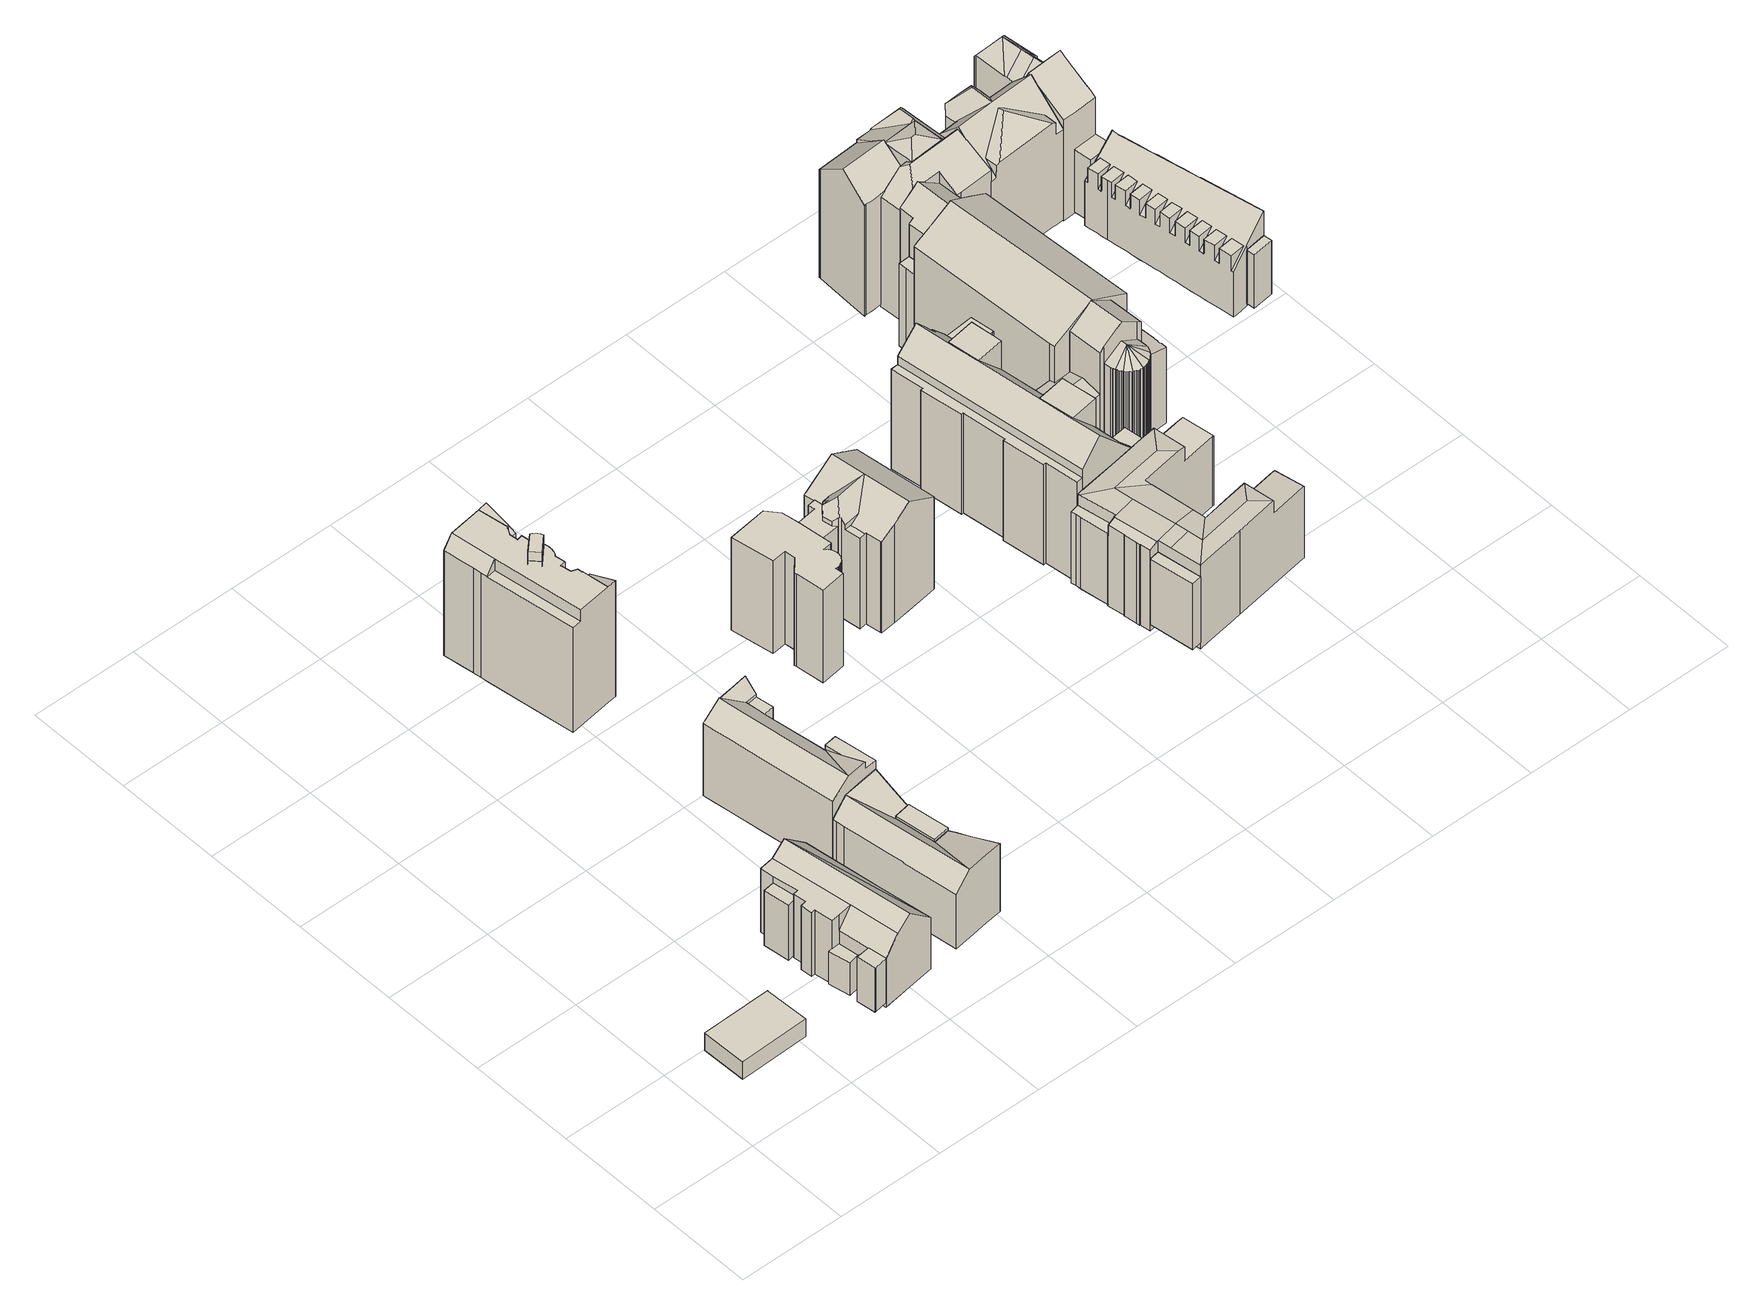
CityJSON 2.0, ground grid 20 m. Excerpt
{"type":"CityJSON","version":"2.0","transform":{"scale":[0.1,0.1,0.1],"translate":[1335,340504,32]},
"CityObjects":{
"building1":{"type":"Building","attributes":{"measuredHeight":3.77,"roofType":"FLACHDACH","HoeheDach":"47","NiedrigsteTraufeDesGebaeudes":"47","Blattnummer":"102081","HoeheGrund":"44"},"geometry":[{"type":"Solid","lod":"2","boundaries":[[[[0,1,2,3,4]],[[5,6,7,8,9]],[[5,4,3,6]],[[6,3,2,7]],[[7,2,1,8]],[[8,1,0,9]],[[9,0,4,5]]]]}]},
"building2":{"type":"Building","children":["building2-1","building2-2","building2-3","building2-4"]},
"building2-1":{"type":"BuildingPart","attributes":{"measuredHeight":9.6,"roofType":"FLACHDACH","HoeheDach":"53","NiedrigsteTraufeDesGebaeudes":"53","Blattnummer":"102081","HoeheGrund":"44"},"parents":["building2"],"geometry":[{"type":"Solid","lod":"2","boundaries":[[[[10,11,12,13,14]],[[15,16,17,18,19]],[[19,18,11,10]],[[18,17,12,11]],[[17,16,13,12]],[[16,15,14,13]],[[15,19,10,14]]]]}]},
"building2-2":{"type":"BuildingPart","attributes":{"measuredHeight":15.86,"roofType":"PULTDACH","HoeheDach":"59","NiedrigsteTraufeDesGebaeudes":"53","Blattnummer":"102081","HoeheGrund":"43"},"parents":["building2"],"geometry":[{"type":"Solid","lod":"2","boundaries":[[[[20,21,22,23,24,25,26,27,28,29,30,31]],[[32,33,34,35,24,36]],[[24,35,37,38,25]],[[37,39,40,38]],[[40,41,42,43,38]],[[44,31,30,45]],[[45,30,29,46]],[[46,29,28,47]],[[47,28,27,48]],[[48,27,26,49]],[[24,23,36]],[[50,36,23,22,51]],[[51,22,21,52]],[[52,21,20,53]],[[53,20,31,44]],[[54,34,33,55]],[[42,41,40,39,56,57,58,59,60,43]],[[61,62,54,55,63,50,51,52,53,44,45,46,47,48,49,64,65,60,59,58,57,56]],[[26,25,38,43,60,65,64,49]],[[54,62,61,56,39,37,35,34]],[[63,55,33,32,36,50]]]]}]},
"building2-3":{"type":"BuildingPart","attributes":{"measuredHeight":7.14,"roofType":"FLACHDACH","HoeheDach":"50","NiedrigsteTraufeDesGebaeudes":"50","Blattnummer":"102081","HoeheGrund":"43"},"parents":["building2"],"geometry":[{"type":"Solid","lod":"2","boundaries":[[[[66,67,68,69,70]],[[71,72,73,74,75]],[[75,74,67,66]],[[74,73,68,67]],[[73,72,69,68]],[[72,71,70,69]],[[71,75,66,70]]]]}]},
"building2-4":{"type":"BuildingPart","attributes":{"measuredHeight":11.91,"roofType":"FLACHDACH","HoeheDach":"55","NiedrigsteTraufeDesGebaeudes":"55","Blattnummer":"102081","HoeheGrund":"43"},"parents":["building2"],"geometry":[{"type":"Solid","lod":"2","boundaries":[[[[76,77,78,79,80]],[[81,82,83,84,85]],[[85,84,77,76]],[[84,83,78,77]],[[83,82,79,78]],[[82,81,80,79]],[[81,85,76,80]]]]}]},
"building3":{"type":"Building","children":["building3-1","building3-2"]},
"building3-1":{"type":"BuildingPart","attributes":{"measuredHeight":14.67,"roofType":"SATTELDACH","HoeheDach":"56","NiedrigsteTraufeDesGebaeudes":"53","Blattnummer":"102081","HoeheGrund":"42"},"parents":["building3"],"geometry":[{"type":"Solid","lod":"2","boundaries":[[[[86,87,88,89]],[[89,88,90,91]],[[92,93,94,95]],[[95,94,96,97]],[[98,99,100,101]],[[90,102,103,93,92,104,105,91]],[[106,107,108,109,110,111,112,113]],[[114,115,116,117,118,119,106,113,120,121,122,123,124,125,87,86]],[[108,107,106,119,118,117,116,115,114,86,89,91,105,104,92,95,97,126,127,128,129,98,101,130,109]],[[88,87,125,124,123,122,121,120,113,112,131,132,102,90]],[[132,131,112,133,134,135,136,102]],[[127,126,97,96,137,136,135]],[[134,133,129,128,127,135]],[[133,99,98,129]],[[109,130,101,100,138,110]],[[111,110,138,100,99,133,112]],[[136,137,96,94,93,103,102]]]]}]},
"building3-2":{"type":"BuildingPart","attributes":{"measuredHeight":10.36,"roofType":"FLACHDACH","HoeheDach":"53","NiedrigsteTraufeDesGebaeudes":"53","Blattnummer":"102081","HoeheGrund":"43"},"parents":["building3"],"geometry":[{"type":"Solid","lod":"2","boundaries":[[[[139,140,141,142]],[[143,144,145,146]],[[146,145,140,139]],[[145,144,141,140]],[[144,143,142,141]],[[143,146,139,142]]]]}]},
"building4":{"type":"Building","attributes":{"measuredHeight":18.02,"roofType":"SATTELDACH","HoeheDach":"60","NiedrigsteTraufeDesGebaeudes":"57","Blattnummer":"102081","HoeheGrund":"42"},"geometry":[{"type":"Solid","lod":"2","boundaries":[[[[147,148,149,150,151]],[[152,153,154,155]],[[148,156,157,158,159]],[[155,160,161,152]],[[148,147,156]],[[154,162,160,155]],[[163,158,157,164]],[[148,159,149]],[[165,166,167,168,169,170,151,171,172,173,174,175]],[[173,172,171,151,150,176,177,178,161,160,179,174]],[[175,174,179,180,181,182,183,184,185,186]],[[187,188,189,164,157,156,147,151,170]],[[190,191,192,193,194,187,170,169,168,167,166,165,175,186]],[[189,188,187,194,193,192,191,190,186,185,184,183,182,195,196,197,198,199,200,201,202,163,164]],[[177,176,200,199,198,178]],[[176,150,149,159,158,163,202,201,200]],[[162,154,153,196,195,182,181]],[[198,197,196,153,152,161,178]],[[160,162,181,180,179]]]]}]},
"building5":{"type":"Building","children":["building5-1","building5-2"]},
"building5-1":{"type":"BuildingPart","attributes":{"measuredHeight":25.09,"roofType":"FLACHDACH","HoeheDach":"64","NiedrigsteTraufeDesGebaeudes":"61","Blattnummer":"102081","HoeheGrund":"39"},"parents":["building5"],"geometry":[{"type":"Solid","lod":"2","boundaries":[[[[203,204,205,206,207,208,209,210,211]],[[212,213,214,215]],[[216,217,218,219,220]],[[221,222,223,224]],[[225,211,210,226]],[[214,208,207,215]],[[227,206,205,228]],[[220,229,216]],[[230,231,232,233]],[[233,232,234,235]],[[235,234,236,237]],[[237,236,238,239]],[[239,238,240,241]],[[241,240,242,243]],[[243,242,244,245]],[[245,244,246,247]],[[247,246,248,249]],[[250,251,252,253]],[[253,252,254,255]],[[255,254,256,257]],[[257,256,258,259]],[[259,258,260,261]],[[224,262,221]],[[213,263,208,214]],[[264,219,218,265]],[[265,218,217,266]],[[267,268,269,270]],[[270,269,271,272]],[[272,271,273,274]],[[274,273,275,276]],[[276,275,277,278]],[[278,277,279,280]],[[280,279,281,282]],[[282,281,283,284]],[[284,283,285,286]],[[286,285,287,288]],[[288,287,289,290]],[[290,289,291,292]],[[293,223,222,294]],[[295,296,297,298,227,228,299,300,225,226,301,302,264,265,266,303,230,233,235,237,239,241,243,245,247,249,304,267,270,272,274,276,278,280,282,284,286,288,290,292,305,250,253,255,257,259,261,306,293,294]],[[210,209,220,219,264,302,301,226]],[[300,299,228,205,204,203,211,225]],[[297,296,295,294,222,221,263,213,212]],[[260,262,224,223,293,306,261]],[[250,305,292,291,307,251]],[[248,308,268,267,304,249]],[[230,303,266,217,216,229,231]],[[298,297,212,215,207,206,227]],[[208,263,221,262,260,258,256,254,252,251,307,291,289,287,285,283,281,279,277,275,273,271,269,268,308,248,246,244,242,240,238,236,234,232,231,229,220,209]]]]}]},
"building5-2":{"type":"BuildingPart","attributes":{"measuredHeight":26.4,"roofType":"FLACHDACH","HoeheDach":"66","NiedrigsteTraufeDesGebaeudes":"66","Blattnummer":"102081","HoeheGrund":"39"},"parents":["building5"],"geometry":[{"type":"Solid","lod":"2","boundaries":[[[[309,310,311,312,313,314,315,316,317,318,319,320,321,322]],[[323,324,325,326,327,328,329,330,331,332,333,334,335,336]],[[336,335,310,309]],[[335,334,311,310]],[[334,333,312,311]],[[333,332,313,312]],[[332,331,314,313]],[[331,330,315,314]],[[330,329,316,315]],[[329,328,317,316]],[[328,327,318,317]],[[327,326,319,318]],[[326,325,320,319]],[[325,324,321,320]],[[324,323,322,321]],[[323,336,309,322]]]]}]},
"building6":{"type":"Building","children":["building6-1","building6-2","building6-3"]},
"building6-1":{"type":"BuildingPart","attributes":{"measuredHeight":20,"roofType":"FLACHDACH","HoeheDach":"58","NiedrigsteTraufeDesGebaeudes":"58","Blattnummer":"102081","HoeheGrund":"38"},"parents":["building6"],"geometry":[{"type":"Solid","lod":"2","boundaries":[[[[337,338,339,340,341,342,343,344,345,346,347,348,349,350,351,352,353,354,355,356,357,358,359,360,361,362,363,364,365,366,367,368,369,370,371,372,373,374,375,376,377,378,379,380]],[[381,382,383,384,385,386,387,388,389,390,391,392,393,394,395,396,397,398,399,400,401,402,403,404,405,406,407,408,409,410,411,412,413,414,415,416,417,418,419,420,421,422,423,424]],[[424,423,338,337]],[[423,422,339,338]],[[422,421,340,339]],[[421,420,341,340]],[[420,419,342,341]],[[419,418,343,342]],[[418,417,344,343]],[[417,416,345,344]],[[416,415,346,345]],[[415,414,347,346]],[[414,413,348,347]],[[413,412,349,348]],[[412,411,350,349]],[[411,410,351,350]],[[410,409,352,351]],[[409,408,353,352]],[[408,407,354,353]],[[407,406,355,354]],[[406,405,356,355]],[[405,404,357,356]],[[404,403,358,357]],[[403,402,359,358]],[[402,401,360,359]],[[401,400,361,360]],[[400,399,362,361]],[[399,398,363,362]],[[398,397,364,363]],[[397,396,365,364]],[[396,395,366,365]],[[395,394,367,366]],[[394,393,368,367]],[[393,392,369,368]],[[392,391,370,369]],[[391,390,371,370]],[[390,389,372,371]],[[389,388,373,372]],[[388,387,374,373]],[[387,386,375,374]],[[386,385,376,375]],[[385,384,377,376]],[[384,383,378,377]],[[383,382,379,378]],[[382,381,380,379]],[[381,424,337,380]]]]}]},
"building6-2":{"type":"BuildingPart","attributes":{"measuredHeight":23.55,"roofType":"SATTELDACH","HoeheDach":"62","NiedrigsteTraufeDesGebaeudes":"58","Blattnummer":"102081","HoeheGrund":"39"},"parents":["building6"],"geometry":[{"type":"Solid","lod":"2","boundaries":[[[[425,426,427,428,429,430]],[[428,431,432,433,434,435,429]],[[436,437,438,439,431,428,427]],[[440,441,432,431,442,443]],[[444,445,446,447,448,449,450,431,439,451]],[[431,450,452,453,454,455,442]],[[456,445,444,451,457]],[[458,426,425,459]],[[459,425,430,460]],[[461,435,434,462]],[[441,433,432]],[[463,440,443,464]],[[465,449,448,466]],[[466,448,447,467]],[[467,447,446,468]],[[469,455,454,470]],[[470,454,453,471]],[[471,453,452,472]],[[473,465,466,467,468,474,475,476,477,478,458,459,460,479,461,462,480,463,464,481,469,470,471,472]],[[475,474,468,446,445,456]],[[465,473,472,452,450,449]],[[443,442,455,469,481,464]],[[476,475,456,457,437,436,477]],[[457,451,439,438,437]],[[480,462,434,433,441,440,463]],[[478,477,436,427,426,458]],[[430,429,435,461,479,460]]]]}]},
"building6-3":{"type":"BuildingPart","attributes":{"measuredHeight":19.79,"roofType":"FLACHDACH","HoeheDach":"58","NiedrigsteTraufeDesGebaeudes":"58","Blattnummer":"102081","HoeheGrund":"39"},"parents":["building6"],"geometry":[{"type":"Solid","lod":"2","boundaries":[[[[482,483,484,485,486,487,488,489,490,491]],[[423,492,493,494,495,496,497,498,499,424]],[[424,499,483,482]],[[499,498,484,483]],[[498,497,485,484]],[[497,496,486,485]],[[496,495,487,486]],[[495,494,488,487]],[[494,493,489,488]],[[493,492,490,489]],[[492,423,491,490]],[[423,424,482,491]]]]}]},
"building7":{"type":"Building","children":["building7-1","building7-2","building7-3"]},
"building7-1":{"type":"BuildingPart","attributes":{"measuredHeight":15.37,"roofType":"FLACHDACH","HoeheDach":"55","NiedrigsteTraufeDesGebaeudes":"55","Blattnummer":"102081","HoeheGrund":"40"},"parents":["building7"],"geometry":[{"type":"Solid","lod":"2","boundaries":[[[[500,501,502,503,504,505,506,507]],[[508,509,510,511,512,513,514,515]],[[515,514,501,500]],[[514,513,502,501]],[[513,512,503,502]],[[512,511,504,503]],[[511,510,505,504]],[[510,509,506,505]],[[509,508,507,506]],[[508,515,500,507]]]]}]},
"building7-2":{"type":"BuildingPart","attributes":{"measuredHeight":14.14,"roofType":"FLACHDACH","HoeheDach":"55","NiedrigsteTraufeDesGebaeudes":"55","Blattnummer":"102081","HoeheGrund":"41"},"parents":["building7"],"geometry":[{"type":"Solid","lod":"2","boundaries":[[[[516,517,518,519]],[[520,521,522,523]],[[523,522,517,516]],[[522,521,518,517]],[[521,520,519,518]],[[520,523,516,519]]]]}]},
"building7-3":{"type":"BuildingPart","attributes":{"measuredHeight":18.55,"roofType":"WALMDACH","HoeheDach":"58","NiedrigsteTraufeDesGebaeudes":"55","Blattnummer":"102081","HoeheGrund":"40"},"parents":["building7"],"geometry":[{"type":"Solid","lod":"2","boundaries":[[[[524,525,526,527,528,529,530,531]],[[532,533,534,535,536,537]],[[538,539,540,541,542,543,544]],[[545,546,547,548,549,550,551]],[[552,549,548,553,554,555]],[[556,557,558,559,560,561]],[[562,563,564,565,566,545,551]],[[567,568,569,570,571,572,573]],[[574,575,576,577,578,579,580,581]],[[582,581,580,583,584]],[[585,584,583,586,587,588]],[[587,589,590,591,592,593,588]],[[594,595,596,597,598,575,574,581,534]],[[553,588,593,592,539,538,558,557,556,554]],[[548,547,599,585,588,553]],[[600,536,584,585,599]],[[535,582,584,536]],[[534,581,582,535]],[[591,601,539,592]],[[598,602,576,575]],[[603,604,605,606,541,540]],[[566,607,546,545]],[[566,565,599,607]],[[531,530,564,563]],[[555,554,556,561]],[[607,599,547,546]],[[559,558,538,544]],[[540,539,601,603]],[[573,576,602,567]],[[542,541,606,608]],[[608,606,605,609]],[[609,605,604,610]],[[611,612,613,614]],[[614,613,527,526]],[[615,616,612,611]],[[617,570,569,618]],[[533,619,620,621,596,595,594,534]],[[587,586,583,580,579,622,623,624,625,626,627,589]],[[627,628,629,630,610,604,603,601,591,590,589]],[[579,578,577,576,573,572,571,570,617,631,632,633,634,635,622]],[[621,636,637,638,639,618,569,568,567,602,598,597,596]],[[639,638,637,636,621,620,619,533,532,537,640,641,615,611,614,526,525,524,531,563,562,551,550,549,552,555,561,560,559,544,543,542,608,609,610,630,629,628,627,626,625,624,623,622,635,634,633,632,631,617,618]],[[564,530,529,528,527,613,612,616,642,600,599,565]],[[615,641,640,537,536,600,642,616]]]]}]},
"building8":{"type":"Building","children":["building8-1","building8-2","building8-3","building8-4"]},
"building8-1":{"type":"BuildingPart","attributes":{"measuredHeight":18.08,"roofType":"FLACHDACH","HoeheDach":"56","NiedrigsteTraufeDesGebaeudes":"56","Blattnummer":"102081","HoeheGrund":"38"},"parents":["building8"],"geometry":[{"type":"Solid","lod":"2","boundaries":[[[[643,644,645,646,647,648,649,650]],[[651,652,653,654,655,656,657,658]],[[658,657,644,643]],[[657,656,645,644]],[[656,655,646,645]],[[655,654,647,646]],[[654,653,648,647]],[[653,652,649,648]],[[652,651,650,649]],[[651,658,643,650]]]]}]},
"building8-2":{"type":"BuildingPart","attributes":{"measuredHeight":28.56,"roofType":"SATTELDACH","HoeheDach":"66","NiedrigsteTraufeDesGebaeudes":"57","Blattnummer":"102081","HoeheGrund":"38"},"parents":["building8"],"geometry":[{"type":"Solid","lod":"2","boundaries":[[[[659,660,661,662,663,664,665,666]],[[667,668,669,670,671]],[[672,673,674,675,676]],[[677,659,666,678]],[[679,680,681,682]],[[682,681,683,684]],[[684,683,685,686]],[[686,685,687,688]],[[688,687,689,690]],[[671,670,691]],[[692,668,667]],[[676,675,693]],[[694,673,672]],[[695,696,697,698]],[[699,700,701,702]],[[664,663,662,661,660,703,701,700,704,697,696,694,672,676,693,692,667,671,691,689,687,685,683,681,680,665]],[[705,706,677,678,707,679,682,684,686,688,690,708,709,710,711,712,713,695,698,714,699,702]],[[677,706,705,702,701,703,660,659]],[[668,692,693,675,674,712,711,710,709,669]],[[697,704,700,699,714,698]],[[673,694,696,695,713,712,674]],[[669,709,708,690,689,691,670]],[[666,665,680,679,707,678]]]]}]},
"building8-3":{"type":"BuildingPart","attributes":{"measuredHeight":24.52,"roofType":"FLACHDACH","HoeheDach":"58","NiedrigsteTraufeDesGebaeudes":"58","Blattnummer":"102081","HoeheGrund":"34"},"parents":["building8"],"geometry":[{"type":"Solid","lod":"2","boundaries":[[[[715,716,717,718,719,720]],[[721,722,723,724,725,726]],[[726,725,716,715]],[[725,724,717,716]],[[724,723,718,717]],[[723,722,719,718]],[[722,721,720,719]],[[721,726,715,720]]]]}]},
"building8-4":{"type":"BuildingPart","attributes":{"measuredHeight":21.62,"roofType":"FLACHDACH","HoeheDach":"60","NiedrigsteTraufeDesGebaeudes":"60","Blattnummer":"102081","HoeheGrund":"39"},"parents":["building8"],"geometry":[{"type":"Solid","lod":"2","boundaries":[[[[727,728,729,730,731,732,733,734,735,736,737,738]],[[739,740,741,742,743,744,745,746,747,748,749,750]],[[750,749,728,727]],[[749,748,729,728]],[[748,747,730,729]],[[747,746,731,730]],[[746,745,732,731]],[[745,744,733,732]],[[744,743,734,733]],[[743,742,735,734]],[[742,741,736,735]],[[741,740,737,736]],[[740,739,738,737]],[[739,750,727,738]]]]}]},
"building9":{"type":"Building","children":["building9-1","building9-2","building9-3","building9-4","building9-5","building9-6","building9-7","building9-8","building9-9","building9-10","building9-11","building9-12","building9-13","building9-14","building9-15","building9-16"]},
"building9-1":{"type":"BuildingPart","attributes":{"measuredHeight":17.65,"roofType":"PULTDACH","HoeheDach":"51","NiedrigsteTraufeDesGebaeudes":"50","Blattnummer":"102081","HoeheGrund":"33"},"parents":["building9"],"geometry":[{"type":"Solid","lod":"2","boundaries":[[[[751,752,753,754,755,756,757,758,759,760,761,762,763,764,765,766,767,768]],[[769,770,771,772,773,774,775,776,777,778,779,780,781,782,783,784,785,786]],[[769,768,767,770]],[[770,767,766,771]],[[771,766,765,772]],[[772,765,764,773]],[[773,764,763,774]],[[774,763,762,775]],[[777,760,759,778]],[[778,759,758,779]],[[779,758,757,780]],[[782,755,754,783]],[[783,754,753,784]],[[784,753,752,785]],[[785,752,751,786]],[[786,751,768,769]],[[756,755,782,781,780,757]],[[761,760,777,776,775,762]]]]}]},
"building9-2":{"type":"BuildingPart","attributes":{"measuredHeight":28.88,"roofType":"SATTELDACH","HoeheDach":"62","NiedrigsteTraufeDesGebaeudes":"59","Blattnummer":"102081","HoeheGrund":"33"},"parents":["building9"],"geometry":[{"type":"Solid","lod":"2","boundaries":[[[[787,788,789,790,791]],[[789,792,793,794,790]],[[795,788,787,796]],[[796,787,791,797]],[[798,794,793,799]],[[799,793,792,800]],[[795,801,800,792,789,788]],[[791,790,794,798,802,797]],[[800,801,795,796,797,802,798,799]]]]}]},
"building9-3":{"type":"BuildingPart","attributes":{"measuredHeight":11.65,"roofType":"FLACHDACH","HoeheDach":"48","NiedrigsteTraufeDesGebaeudes":"48","Blattnummer":"102081","HoeheGrund":"37"},"parents":["building9"],"geometry":[{"type":"Solid","lod":"2","boundaries":[[[[803,804,805,806]],[[807,808,809,810]],[[810,809,804,803]],[[809,808,805,804]],[[808,807,806,805]],[[807,810,803,806]]]]}]},
"building9-4":{"type":"BuildingPart","attributes":{"measuredHeight":27.16,"roofType":"WALMDACH","HoeheDach":"63","NiedrigsteTraufeDesGebaeudes":"58","Blattnummer":"102081","HoeheGrund":"35"},"parents":["building9"],"geometry":[{"type":"Solid","lod":"2","boundaries":[[[[811,812,813,814,815]],[[812,816,817,818,813]],[[817,819,820,821,818]],[[822,811,815,823]],[[824,821,820,825]],[[826,827,828,829]],[[830,831,832,833]],[[815,814,813,818,821,824,834,835,836,823]],[[837,830,833,838,839,822,823,836,835,834,824,825,826,829,840,841]],[[822,839,838,833,832,816,812,811]],[[830,837,841,842,843,831]],[[844,842,841,840,829,828]],[[827,826,825,820,819]],[[816,832,831,843,842,844,828,827,819,817]]]]}]},
"building9-5":{"type":"BuildingPart","attributes":{"measuredHeight":29.81,"roofType":"SATTELDACH","HoeheDach":"62","NiedrigsteTraufeDesGebaeudes":"58","Blattnummer":"102081","HoeheGrund":"32"},"parents":["building9"],"geometry":[{"type":"Solid","lod":"2","boundaries":[[[[845,846,847,848,849,850,851,852]],[[848,853,854,855,856,857,849]],[[858,852,851,859]],[[859,851,850,860]],[[861,846,845,862]],[[862,845,852,858]],[[863,857,856,864]],[[864,856,855,865]],[[865,855,854,866]],[[861,867,868,869,866,854,853,848,847,846]],[[850,849,857,863,870,860]],[[869,868,867,861,862,858,859,860,870,863,864,865,866]]]]}]},
"building9-6":{"type":"BuildingPart","attributes":{"measuredHeight":21.61,"roofType":"Sonstiges","HoeheDach":"58","NiedrigsteTraufeDesGebaeudes":"56","Blattnummer":"102081","HoeheGrund":"37"},"parents":["building9"],"geometry":[{"type":"Solid","lod":"2","boundaries":[[[[871,872,873,874,875,876,877]],[[878,879,880,881,882,875,874]],[[883,884,885,886,887,888,875,882]],[[889,890,891,892,893,894,895,896,875,888]],[[875,897,898,899,900,901,902,876]],[[903,904,905,906,907,908,897,875]],[[909,910,911,912,913,914,915,903,875]],[[896,916,917,918,919,920,921,922,909,875]],[[923,874,873,924]],[[924,873,872,925]],[[925,872,871,926]],[[926,871,877,927]],[[928,881,880,929]],[[929,880,879,930]],[[930,879,878,931]],[[932,887,886,933]],[[933,886,885,934]],[[934,885,884,935]],[[935,884,883,936]],[[936,883,882,937]],[[938,895,894,939]],[[939,894,893,940]],[[940,893,892,941]],[[941,892,891,942]],[[942,891,890,943]],[[943,890,889,944]],[[945,902,901,946]],[[946,901,900,947]],[[947,900,899,948]],[[948,899,898,949]],[[950,908,907,951]],[[951,907,906,952]],[[952,906,905,953]],[[953,905,904,954]],[[955,915,914,956]],[[956,914,913,957]],[[957,913,912,958]],[[958,912,911,959]],[[959,911,910,960]],[[961,922,921,962]],[[962,921,920,963]],[[963,920,919,964]],[[964,919,918,965]],[[965,918,917,966]],[[966,917,916,967]],[[948,949,968,950,951,952,953,954,969,955,956,957,958,959,960,970,961,962,963,964,965,966,967,971,938,939,940,941,942,943,944,972,932,933,934,935,936,937,928,929,930,931,923,924,925,926,927,973,945,946,947]],[[961,970,960,910,909,922]],[[955,969,954,904,903,915]],[[950,968,949,898,897,908]],[[971,967,916,896,895,938]],[[972,944,889,888,887,932]],[[937,882,881,928]],[[931,878,874,923]],[[877,876,902,945,973,927]]]]}]},
"building9-7":{"type":"BuildingPart","attributes":{"measuredHeight":17.69,"roofType":"SATTELDACH","HoeheDach":"51","NiedrigsteTraufeDesGebaeudes":"50","Blattnummer":"102081","HoeheGrund":"33"},"parents":["building9"],"geometry":[{"type":"Solid","lod":"2","boundaries":[[[[974,975,976,977,978,979,980]],[[981,982,983,984,985,975,974]],[[986,980,979,987]],[[987,979,978,988]],[[988,978,977,989]],[[989,977,976,990]],[[991,985,984,992]],[[992,984,983,993]],[[993,983,982,994]],[[994,982,981,995]],[[996,995,981,974,980,986]],[[985,991,997,990,976,975]],[[992,993,994,995,996,986,987,988,989,990,997,991]]]]}]},
"building9-8":{"type":"BuildingPart","attributes":{"measuredHeight":27.07,"roofType":"WALMDACH","HoeheDach":"63","NiedrigsteTraufeDesGebaeudes":"57","Blattnummer":"102081","HoeheGrund":"36"},"parents":["building9"],"geometry":[{"type":"Solid","lod":"2","boundaries":[[[[998,999,1000,1001,1002,1003,1004]],[[1005,1001,1000]],[[1006,1007,1001,1005]],[[1008,1009,1010,1007,1006]],[[1011,1012,1010,1009]],[[1013,1014,1015,1016,1017,1018,1019,1020,1021,1022]],[[1023,1024,1002,1001]],[[1007,1025,1026,1023,1001]],[[1010,1027,1025,1007]],[[1012,1028,1029,1027,1010]],[[1030,999,998,1031]],[[1031,998,1004,1032]],[[1033,1018,1017,1034]],[[1034,1017,1016,1035]],[[1036,1002,1024,1037]],[[1038,1023,1026,1039]],[[1040,1041,1042,1043]],[[1044,1045,1046,1047,1048,1049,1050,1051,1052,1053,1030,1031,1032,1054,1036,1037,1038,1039,1055,1056,1057,1058,1040,1043,1059,1060,1033,1034,1035]],[[1053,1052,1051,1050,1008,1006,1005,1000,999,1030]],[[1049,1048,1047,1046,1013,1022,1011,1009,1008,1050]],[[1019,1018,1033,1060,1059,1043,1042,1020]],[[1046,1045,1044,1035,1016,1015,1014,1013]],[[1025,1027,1029,1057,1056,1055,1039,1026]],[[1029,1028,1041,1040,1058,1057]],[[1023,1038,1037,1024]],[[1004,1003,1002,1036,1054,1032]],[[1022,1021,1020,1042,1041,1028,1012,1011]]]]}]},
"building9-9":{"type":"BuildingPart","attributes":{"measuredHeight":27.84,"roofType":"SATTELDACH","HoeheDach":"62","NiedrigsteTraufeDesGebaeudes":"58","Blattnummer":"102081","HoeheGrund":"35"},"parents":["building9"],"geometry":[{"type":"Solid","lod":"2","boundaries":[[[[1061,1062,1063,1064,1065,1066,1067]],[[1065,1068,1069,1070,1066]],[[1071,1061,1067,1072]],[[1073,1070,1069,1074]],[[1074,1069,1068,1075]],[[1071,1076,1077,1078,1064,1063,1062,1061]],[[1064,1078,1079,1075,1068,1065]],[[1067,1066,1070,1073,1080,1072]],[[1077,1076,1071,1072,1080,1073,1074,1075,1079,1078]]]]}]},
"building9-10":{"type":"BuildingPart","attributes":{"measuredHeight":17.83,"roofType":"FLACHDACH","HoeheDach":"51","NiedrigsteTraufeDesGebaeudes":"51","Blattnummer":"102081","HoeheGrund":"33"},"parents":["building9"],"geometry":[{"type":"Solid","lod":"2","boundaries":[[[[1081,1082,1083,1084,1085]],[[1086,1087,1088,1089,1090]],[[1090,1089,1082,1081]],[[1089,1088,1083,1082]],[[1088,1087,1084,1083]],[[1087,1086,1085,1084]],[[1086,1090,1081,1085]]]]}]},
"building9-11":{"type":"BuildingPart","attributes":{"measuredHeight":26.76,"roofType":"SATTELDACH","HoeheDach":"63","NiedrigsteTraufeDesGebaeudes":"55","Blattnummer":"102081","HoeheGrund":"36"},"parents":["building9"],"geometry":[{"type":"Solid","lod":"2","boundaries":[[[[1091,1092,1093,1094,1095]],[[1096,1097,1098,1099,1100,1101,1102,1103,1104,1092,1091]],[[1105,1106,1107,1099,1098]],[[1097,1105,1098]],[[1108,1107,1106]],[[1093,1092,1109,1110,1111,1112]],[[1092,1113,1114,1115,1116,1109]],[[1104,1117,1118,1113,1092]],[[1107,1108,1119,1101,1100,1099]],[[1120,1095,1094,1121]],[[1122,1118,1117,1123]],[[1101,1119,1102]],[[1124,1125,1126,1127]],[[1128,1129,1130,1131,1132,1133,1134,1103,1102,1119,1108,1106,1105,1097,1096]],[[1133,1132,1131,1130,1129,1128,1135,1120,1121,1136,1137,1138,1139,1124,1127,1140,1141,1142,1143,1122,1123,1144,1134]],[[1112,1111,1145,1125,1124,1139,1138,1137]],[[1146,1115,1114,1142,1141,1140,1127,1126]],[[1122,1143,1142,1114,1113,1118]],[[1103,1134,1144,1123,1117,1104]],[[1135,1128,1096,1091,1095,1120]],[[1136,1121,1094,1093,1112,1137]],[[1110,1109,1116,1115,1146,1126,1125,1145,1111]]]]}]},
"building9-12":{"type":"BuildingPart","attributes":{"measuredHeight":28.09,"roofType":"WALMDACH","HoeheDach":"62","NiedrigsteTraufeDesGebaeudes":"58","Blattnummer":"102081","HoeheGrund":"34"},"parents":["building9"],"geometry":[{"type":"Solid","lod":"2","boundaries":[[[[1147,1148,1149,1150,1151]],[[1152,1153,1154,1155,1156,1149,1148]],[[1149,1156,1157,1158,1159,1150]],[[1160,1147,1151,1161]],[[1162,1155,1154,1163]],[[1163,1154,1153,1164]],[[1164,1153,1152,1165]],[[1166,1159,1158,1167]],[[1167,1158,1157,1168]],[[1163,1164,1165,1169,1160,1161,1170,1166,1167,1168,1171,1162]],[[1155,1162,1171,1168,1157,1156]],[[1160,1169,1165,1152,1148,1147]],[[1151,1150,1159,1166,1170,1161]]]]}]},
"building9-13":{"type":"BuildingPart","attributes":{"measuredHeight":28.53,"roofType":"WALMDACH","HoeheDach":"63","NiedrigsteTraufeDesGebaeudes":"62","Blattnummer":"102081","HoeheGrund":"35"},"parents":["building9"],"geometry":[{"type":"Solid","lod":"2","boundaries":[[[[1172,1173,1174,1175]],[[1176,1177,1178,1172,1175]],[[1179,1173,1172,1178]],[[1179,1174,1173]],[[1180,1175,1174,1181]],[[1182,1179,1178,1183]],[[1181,1174,1179,1182]],[[1183,1184,1185,1180,1181,1182]],[[1185,1184,1183,1178,1177,1176,1175,1180]]]]}]},
"building9-14":{"type":"BuildingPart","attributes":{"measuredHeight":28.5,"roofType":"SATTELDACH","HoeheDach":"61","NiedrigsteTraufeDesGebaeudes":"58","Blattnummer":"102081","HoeheGrund":"33"},"parents":["building9"],"geometry":[{"type":"Solid","lod":"2","boundaries":[[[[1186,1187,1188,1189,1190,1191]],[[1187,1192,1193,1194,1188]],[[1081,1191,1190,1195]],[[1195,1190,1189,1196]],[[1082,1186,1191,1081]],[[1193,1192,1197,1198,1199,1194]],[[1082,1200,1197,1192,1187,1186]],[[1189,1188,1194,1199,1201,1196]],[[1200,1082,1081,1195,1196,1201,1199,1198,1197]]]]}]},
"building9-15":{"type":"BuildingPart","attributes":{"measuredHeight":17.63,"roofType":"Sonstiges","HoeheDach":"54","NiedrigsteTraufeDesGebaeudes":"46","Blattnummer":"102081","HoeheGrund":"36"},"parents":["building9"],"geometry":[{"type":"Solid","lod":"2","boundaries":[[[[1202,1203,1204,1205]],[[1206,1207,1208,1209,1210]],[[1211,1212,1213,1214]],[[1215,1216,1217,1218]],[[1219,1220,1221,1222]],[[1223,1224,1225,1226]],[[1227,1228,1229,1230]],[[1231,1232,1233,1234]],[[1235,1236,1237,1238]],[[1239,1240,1241,1242]],[[1243,1244,1245,1246]],[[1246,1245,1247,1248]],[[1248,1247,1249,1250]],[[1251,1205,1204]],[[1203,1202,1252]],[[1253,1210,1209]],[[1208,1207,1254]],[[1255,1214,1213]],[[1212,1211,1256]],[[1257,1218,1217]],[[1216,1215,1258]],[[1259,1222,1221]],[[1220,1219,1260]],[[1261,1226,1225]],[[1224,1223,1262]],[[1263,1230,1229]],[[1228,1227,1264]],[[1265,1234,1233]],[[1232,1231,1266]],[[1267,1238,1237]],[[1236,1235,1268]],[[1269,1242,1241]],[[1240,1239,1270]],[[1271,1272,1273,1274,1206,1210,1253,1252,1202,1205,1251,1244,1243]],[[1275,1276,1277,1278,1279,1280,1281,1282,1283,1284,1285,1286,1287,1288,1289,1290,1291,1292,1293,1270,1239,1242,1269,1268,1235,1238,1267,1266,1231,1234,1265,1264,1227,1230,1263,1262,1223,1226,1261,1260,1219,1222,1259,1258,1215,1218,1257,1256,1211,1214,1255,1254,1207,1206,1274]],[[1294,1295,1296,1297,1298,1299,1300,1301,1302,1303,1304,1305,1306,1307,1308,1309,1310,1311,1312,1313,1314,1315,1316,1317,1318,1319,1320,1321]],[[1251,1204,1203,1252,1253,1209,1208,1254,1255,1213,1212,1256,1257,1217,1216,1258,1259,1221,1220,1260,1261,1225,1224,1262,1263,1229,1228,1264,1265,1233,1232,1266,1267,1237,1236,1268,1269,1241,1240,1270,1293,1322,1323,1324,1306,1305,1304,1303,1302,1301,1300,1299,1298,1297,1296,1295,1294,1321,1325,1249,1247,1245,1244]],[[1326,1327,1328,1292,1291,1290,1289,1288,1287,1286,1285,1284,1283,1282,1281,1280,1279,1278,1277,1276,1275,1274,1273,1272,1271,1243,1246,1248,1250,1329,1320,1319,1318,1317,1316,1315,1314,1313,1312,1311,1310,1309,1308,1307]],[[1292,1328,1327,1323,1322,1293]],[[1327,1326,1307,1306,1324,1323]],[[1325,1321,1320,1329,1250,1249]]]]}]},
"building9-16":{"type":"BuildingPart","attributes":{"measuredHeight":13.43,"roofType":"FLACHDACH","HoeheDach":"49","NiedrigsteTraufeDesGebaeudes":"49","Blattnummer":"102081","HoeheGrund":"36"},"parents":["building9"],"geometry":[{"type":"Solid","lod":"2","boundaries":[[[[1330,1331,1332,1333]],[[1334,1335,1336,1337]],[[1337,1336,1331,1330]],[[1336,1335,1332,1331]],[[1335,1334,1333,1332]],[[1334,1337,1330,1333]]]]}]}
},
"vertices":[
[9,32,155],[140,36,155],[137,117,155],[137,119,155],[7,116,155],[7,116,117],[137,119,117],[137,117,117],[140,36,117],[9,32,117],
[273,42,117],[278,8,117],[254,4,117],[252,4,117],[247,39,117],[247,39,213],[252,4,213],[254,4,213],[278,8,213],[273,42,213],
[238,131,245],[245,132,245],[250,99,245],[265,100,245],[292,104,245],[270,256,245],[243,252,245],[246,227,245],[253,180,245],[244,179,245],[247,155,245],[236,153,245],[270,62,212],[273,42,212],[278,8,212],[305,12,245],[265,100,212],[333,16,266],[298,260,266],[382,23,218],[382,25,218],[367,125,218],[365,141,218],[347,267,218],[236,153,107],[247,155,107],[244,179,107],[253,180,107],[246,227,107],[243,252,107],[265,100,107],[250,99,107],[245,132,107],[238,131,107],[278,8,107],[273,42,107],[382,23,107],[382,25,107],[367,125,107],[365,141,107],[347,267,107],[333,16,107],[305,12,107],[270,62,107],[270,256,107],[298,260,107],
[270,62,113],[250,58,113],[242,98,113],[250,99,113],[265,100,113],[265,100,184],[250,99,184],[242,98,184],[250,58,184],[270,62,184],
[244,179,112],[231,176,112],[225,224,112],[246,227,112],[253,180,112],[253,180,231],[246,227,231],[225,224,231],[231,176,231],[244,179,231],
[415,256,98],[415,256,215],[413,270,215],[413,270,98],[412,278,215],[412,278,98],[512,292,98],[512,292,245],[517,254,222],[517,254,98],[521,227,206],[521,227,98],[532,151,98],[532,151,206],[535,135,212],[535,135,98],[442,282,245],[482,288,245],[482,288,98],[442,282,98],[445,35,98],[476,40,98],[515,46,98],[547,50,98],[547,50,245],[515,46,245],[476,40,245],[445,35,215],[418,232,98],[419,230,98],[421,212,98],[427,172,98],[431,142,98],[431,137,98],[431,137,215],[431,142,215],[427,172,215],[421,212,215],[419,230,215],[418,232,215],[491,223,98],[490,222,98],[501,147,98],[501,146,98],[538,107,98],[462,141,245],[451,216,245],[501,146,206],[501,147,206],[490,222,207],[490,222,206],[491,223,206],[538,107,223],
[532,151,108],[501,146,108],[490,222,108],[521,227,108],[521,227,212],[490,222,212],[501,146,212],[532,151,212],
[488,289,279],[481,333,264],[477,367,254],[476,367,254],[450,284,279],[459,488,247],[483,492,247],[478,524,247],[455,521,247],[488,289,264],[512,292,264],[500,370,264],[477,367,264],[455,521,253],[459,488,253],[478,524,253],[500,370,99],[512,292,99],[379,510,254],[384,477,254],[392,419,254],[395,395,254],[401,356,254],[412,278,254],[438,362,279],[421,482,279],[417,515,279],[414,537,279],[376,531,254],[475,367,255],[457,487,255],[457,488,255],[415,537,278],[452,542,278],[475,546,278],[475,546,99],[452,542,99],[415,537,99],[414,537,99],[376,531,99],[412,278,99],[450,284,99],[488,289,99],[379,510,99],[384,477,99],[392,419,99],[395,395,99],[401,356,99],[478,524,99],[483,492,99],[459,488,99],[457,488,99],[457,487,99],[475,367,99],[476,367,99],[477,367,99],
[305,1026,293],[309,998,293],[312,978,293],[314,963,293],[315,951,293],[333,954,317],[321,1038,317],[304,1036,294],[303,1036,293],[340,784,292],[358,787,292],[333,954,292],[315,951,292],[393,990,290],[410,992,290],[408,1010,299],[402,1050,317],[384,1047,317],[421,796,317],[438,798,317],[431,848,298],[414,846,298],[303,1036,66],[304,1036,66],[314,963,66],[312,978,66],[393,990,317],[391,990,66],[391,990,317],[384,977,317],[384,977,66],[386,961,317],[386,961,66],[396,963,317],[396,963,66],[399,941,317],[399,941,66],[398,942,317],[398,942,66],[396,943,317],[396,943,66],[395,944,317],[395,944,66],[368,918,317],[368,918,66],[383,902,317],[383,902,66],[405,898,66],[405,898,317],[408,878,317],[408,878,66],[398,877,317],[398,877,66],[401,858,317],[401,858,66],[412,854,317],[412,854,66],[413,846,317],[413,846,66],[414,846,317],[358,787,317],[402,1050,66],[408,1010,66],[410,992,66],[409,928,66],[409,928,317],[410,926,317],[410,926,66],[410,924,317],[410,924,66],[411,921,317],[411,921,66],[411,919,317],[411,919,66],[411,916,317],[411,916,66],[411,914,317],[411,914,66],[411,912,317],[411,912,66],[410,909,317],[410,909,66],[410,907,317],[410,907,66],[409,904,317],[409,904,66],[408,902,317],[408,902,66],[407,900,317],[407,900,66],[431,848,66],[438,798,66],[421,796,66],[358,787,66],[340,784,66],[315,951,66],[309,998,66],[305,1026,66],[321,1038,66],[384,1047,66],[393,990,66],[403,921,66],[406,899,66],[414,846,66],[406,899,317],[403,921,317],
[399,941,72],[400,940,72],[402,939,72],[404,937,72],[405,935,72],[407,933,72],[408,931,72],[409,929,72],[409,928,72],[383,902,72],[368,918,72],[395,944,72],[396,943,72],[398,942,72],[398,942,336],[396,943,336],[395,944,336],[368,918,336],[383,902,336],[409,928,336],[409,929,336],[408,931,336],[407,933,336],[405,935,336],[404,937,336],[402,939,336],[400,940,336],[399,941,336],
[760,743,64],[766,694,64],[768,678,64],[766,677,64],[750,675,64],[751,674,64],[753,673,64],[754,672,64],[756,670,64],[757,668,64],[758,667,64],[759,665,64],[760,663,64],[760,661,64],[761,659,64],[761,657,64],[761,654,64],[761,652,64],[760,650,64],[760,648,64],[759,646,64],[758,644,64],[757,643,64],[756,641,64],[754,639,64],[753,638,64],[751,637,64],[749,636,64],[748,635,64],[746,634,64],[744,633,64],[742,633,64],[739,633,64],[737,633,64],[739,618,64],[692,611,64],[685,664,64],[684,668,64],[707,692,64],[704,711,64],[677,708,64],[663,787,64],[737,797,64],[755,775,64],[755,775,264],[737,797,264],[663,787,264],[677,708,264],[704,711,264],[707,692,264],[684,668,264],[685,664,264],[692,611,264],[739,618,264],[737,633,264],[739,633,264],[742,633,264],[744,633,264],[746,634,264],[748,635,264],[749,636,264],[751,637,264],[753,638,264],[754,639,264],[756,641,264],[757,643,264],[758,644,264],[759,646,264],[760,648,264],[760,650,264],[761,652,264],[761,654,264],[761,657,264],[761,659,264],[760,661,264],[760,663,264],[759,665,264],[758,667,264],[757,668,264],[756,670,264],[754,672,264],[753,673,264],[751,674,264],[750,675,264],[766,677,264],[768,678,264],[766,694,264],[760,743,264],
[793,704,273],[800,698,281],[801,697,282],[816,717,301],[798,732,283],[790,722,273],[878,726,301],[826,748,271],[812,746,271],[813,735,282],[799,733,282],[804,695,280],[805,687,271],[817,688,271],[834,691,271],[810,762,262],[812,746,262],[870,790,301],[807,782,262],[819,679,261],[821,660,261],[823,660,262],[827,632,262],[827,630,262],[855,633,279],[890,638,301],[817,688,261],[948,646,265],[937,729,265],[935,743,265],[928,798,265],[809,658,261],[805,687,261],[800,698,65],[793,704,65],[790,722,65],[799,733,65],[813,735,65],[810,762,65],[807,782,65],[855,633,65],[827,630,65],[827,632,65],[823,660,65],[928,798,65],[935,743,65],[937,729,65],[948,646,65],[890,638,65],[821,660,65],[809,658,65],[805,687,65],[804,695,65],[801,697,65],[798,732,65],[812,746,65],[870,790,65],
[760,743,66],[797,748,66],[795,760,66],[810,762,66],[813,735,66],[799,733,66],[790,722,66],[793,704,66],[800,698,66],[766,694,66],[800,698,264],[793,704,264],[790,722,264],[799,733,264],[813,735,264],[810,762,264],[795,760,264],[797,748,264],
[1113,437,78],[1105,489,78],[1104,499,78],[1102,508,78],[1103,508,78],[1117,511,78],[1119,511,78],[1132,440,78],[1132,440,232],[1119,511,232],[1117,511,232],[1103,508,232],[1102,508,232],[1104,499,232],[1105,489,232],[1113,437,232],
[1156,275,90],[1137,272,90],[1125,354,90],[1143,357,90],[1143,357,232],[1125,354,232],[1137,272,232],[1156,275,232],
[1118,399,76],[1119,391,76],[1120,381,76],[1120,381,250],[1119,391,250],[1118,399,250],[1117,404,251],[1117,404,76],[1147,333,76],[1156,275,76],[1156,275,257],[1147,333,257],[1143,357,257],[1143,357,76],[1278,535,257],[1297,538,257],[1297,538,227],[1347,545,227],[1347,545,76],[1297,538,76],[1278,535,76],[1113,437,227],[1127,439,227],[1127,439,257],[1132,440,257],[1132,440,76],[1127,439,76],[1113,437,76],[1119,508,76],[1119,508,257],[1119,511,257],[1119,511,76],[1130,513,257],[1206,524,257],[1250,531,257],[1250,531,76],[1206,524,76],[1130,513,76],[1113,436,76],[1118,404,76],[1118,404,251],[1113,436,251],[1113,436,227],[1329,303,230],[1399,314,230],[1401,314,230],[1392,371,227],[1391,371,227],[1389,371,227],[1321,360,227],[1234,317,261],[1296,327,261],[1321,360,257],[1275,353,257],[1230,345,257],[1229,345,257],[1229,346,257],[1192,310,261],[1188,339,261],[1226,370,257],[1184,363,261],[1171,445,261],[1215,451,257],[1215,452,257],[1166,481,261],[1213,464,258],[1214,464,258],[1293,476,258],[1265,496,261],[1211,488,261],[1172,278,257],[1237,288,257],[1249,290,257],[1258,291,257],[1328,303,257],[1127,438,257],[1141,357,257],[1305,477,257],[1329,303,257],[1305,477,227],[1371,487,227],[1373,487,227],[1364,547,227],[1127,438,227],[1364,547,76],[1373,487,76],[1371,487,76],[1122,374,76],[1122,374,250],[1121,374,250],[1121,374,76],[1125,354,76],[1125,354,250],[1392,371,76],[1401,314,76],[1172,278,76],[1237,288,76],[1249,290,76],[1229,345,76],[1229,346,76],[1226,370,76],[1215,451,76],[1215,452,76],[1213,464,76],[1214,464,76],[1293,476,76],[1305,477,76],[1391,371,76],[1389,371,76],[1321,360,76],[1275,353,76],[1230,345,76],[1258,291,76],[1328,303,76],[1329,303,76],[1399,314,76],[1141,357,76],[1125,355,76],[1125,355,250],
[1224,577,64],[1240,579,64],[1241,573,64],[1273,577,64],[1278,535,64],[1250,531,64],[1248,541,64],[1229,539,64],[1229,539,245],[1248,541,245],[1250,531,245],[1278,535,245],[1273,577,245],[1241,573,245],[1240,579,245],[1224,577,245],
[1130,513,301],[1170,519,342],[1162,578,342],[1154,643,342],[1138,764,342],[1130,823,342],[1123,881,342],[1082,877,301],[1145,765,334],[1198,773,334],[1198,776,334],[1191,832,334],[1137,824,334],[1170,579,334],[1223,587,334],[1216,638,334],[1214,652,334],[1161,644,334],[1130,513,56],[1082,877,56],[1140,882,56],[1140,882,322],[1142,870,322],[1142,870,56],[1158,872,303],[1158,872,56],[1157,883,303],[1157,883,56],[1184,886,272],[1184,886,56],[1190,838,272],[1190,838,56],[1191,832,272],[1198,773,272],[1214,652,272],[1223,587,272],[1224,577,56],[1224,577,272],[1229,539,272],[1229,539,56],[1248,541,56],[1248,541,250],[1250,531,250],[1250,531,56],[1231,528,271],[1230,539,271],[1231,528,56],[1170,519,56],[1123,881,56],[1191,832,56],[1198,776,56],[1198,773,56],[1214,652,56],[1216,638,56],[1223,587,56],[1230,539,56],
[1190,838,20],[1184,886,20],[1193,886,20],[1242,890,20],[1248,845,20],[1246,845,20],[1246,845,265],[1248,845,265],[1242,890,265],[1193,886,265],[1184,886,265],[1190,838,265],
[1130,513,67],[1117,511,67],[1109,573,67],[1104,572,67],[1093,651,67],[1098,652,67],[1087,735,67],[1083,734,67],[1072,814,67],[1077,814,67],[1068,876,67],[1082,877,67],[1082,877,283],[1068,876,283],[1077,814,283],[1072,814,283],[1083,734,283],[1087,735,283],[1098,652,283],[1093,651,283],[1104,572,283],[1109,573,283],[1117,511,283],[1130,513,283],
[1422,706,191],[1439,707,187],[1441,707,187],[1476,709,178],[1476,711,178],[1476,714,178],[1476,717,178],[1476,720,178],[1475,723,178],[1475,726,178],[1475,729,178],[1475,732,178],[1475,735,178],[1475,738,178],[1472,784,178],[1452,783,183],[1453,773,183],[1419,771,191],[1419,771,15],[1453,773,15],[1452,783,15],[1472,784,15],[1475,738,15],[1475,735,15],[1475,732,15],[1475,729,15],[1475,726,15],[1475,723,15],[1476,720,15],[1476,717,15],[1476,714,15],[1476,711,15],[1476,709,15],[1441,707,15],[1439,707,15],[1422,706,15],
[1335,701,269],[1343,702,275],[1381,704,302],[1377,769,302],[1331,766,269],[1414,706,278],[1422,706,272],[1419,771,272],[1343,702,13],[1335,701,13],[1331,766,13],[1419,771,13],[1422,706,13],[1414,706,13],[1381,704,13],[1377,769,13],
[1713,791,48],[1752,796,48],[1754,781,48],[1714,776,48],[1714,776,164],[1754,781,164],[1752,796,164],[1713,791,164],
[1368,1226,300],[1425,1230,300],[1393,1286,265],[1392,1285,265],[1364,1284,265],[1430,1230,307],[1428,1259,307],[1395,1286,266],[1457,1288,268],[1457,1288,267],[1457,1289,267],[1368,1226,35],[1364,1284,35],[1457,1289,35],[1457,1288,35],[1458,1286,35],[1458,1286,268],[1465,1209,264],[1465,1209,35],[1437,1172,35],[1437,1172,302],[1433,1230,302],[1433,1230,35],[1395,1286,35],[1393,1286,35],[1392,1285,35],[1468,1174,35],[1430,1230,35],[1425,1230,35],[1466,1200,35],[1469,1174,35],[1469,1174,262],[1468,1174,264],[1466,1200,264],
[1298,774,259],[1299,764,259],[1331,766,276],[1379,769,301],[1361,1068,301],[1313,1065,275],[1291,1064,264],[1282,1063,259],[1419,771,280],[1453,773,262],[1452,783,262],[1435,1072,262],[1405,1071,278],[1282,1063,3],[1291,1064,3],[1313,1065,3],[1299,764,3],[1298,774,3],[1405,1071,3],[1435,1072,3],[1452,783,3],[1453,773,3],[1331,766,3],[1379,769,3],[1419,771,3],[1361,1068,3],
[1344,688,241],[1345,685,241],[1345,683,242],[1346,680,242],[1380,692,263],[1379,704,263],[1343,702,241],[1347,678,242],[1348,675,242],[1349,673,242],[1350,671,242],[1352,669,243],[1353,667,242],[1355,665,242],[1357,663,242],[1359,662,242],[1362,660,242],[1363,659,242],[1364,659,241],[1366,658,241],[1369,657,241],[1371,656,240],[1374,656,240],[1376,656,240],[1379,655,240],[1380,655,241],[1414,683,242],[1414,684,242],[1415,687,241],[1415,689,241],[1415,692,241],[1414,706,241],[1409,672,242],[1410,672,242],[1411,674,242],[1412,677,242],[1413,679,242],[1414,682,242],[1398,661,241],[1399,661,241],[1401,662,241],[1403,664,241],[1405,666,241],[1407,668,241],[1408,670,242],[1382,655,240],[1384,656,240],[1387,656,240],[1389,657,240],[1392,658,240],[1394,659,240],[1396,660,241],[1346,680,47],[1345,683,47],[1345,685,47],[1344,688,47],[1343,702,47],[1350,671,47],[1349,673,47],[1348,675,47],[1347,678,47],[1362,660,47],[1359,662,47],[1357,663,47],[1355,665,47],[1353,667,47],[1352,669,47],[1379,655,47],[1376,656,47],[1374,656,47],[1371,656,47],[1369,657,47],[1366,658,47],[1364,659,47],[1414,706,47],[1415,692,47],[1415,689,47],[1415,687,47],[1414,684,47],[1414,682,47],[1413,679,47],[1412,677,47],[1411,674,47],[1410,672,47],[1408,670,47],[1407,668,47],[1405,666,47],[1403,664,47],[1401,662,47],[1399,661,47],[1396,660,47],[1394,659,47],[1392,658,47],[1389,657,47],[1387,656,47],[1384,656,47],[1382,655,47],[1414,683,47],[1409,672,47],[1398,661,47],[1380,655,47],[1363,659,47],[1379,704,47],
[1258,734,188],[1333,739,188],[1331,766,182],[1299,764,182],[1298,774,179],[1257,772,179],[1255,772,179],[1260,697,179],[1282,698,179],[1284,698,179],[1300,699,179],[1335,701,179],[1255,772,11],[1257,772,11],[1298,774,11],[1299,764,11],[1331,766,11],[1335,701,11],[1300,699,11],[1284,698,11],[1282,698,11],[1260,697,11],[1258,734,11],[1333,739,11],
[1615,1297,263],[1615,1295,267],[1615,1294,268],[1647,1271,303],[1678,1302,262],[1650,1300,262],[1615,1298,262],[1619,1235,266],[1620,1230,266],[1651,1232,303],[1620,1218,266],[1622,1205,266],[1654,1207,303],[1622,1203,266],[1656,1189,303],[1631,1114,254],[1650,1115,254],[1653,1115,254],[1699,1118,254],[1698,1129,262],[1696,1140,271],[1692,1176,297],[1691,1189,307],[1656,1187,307],[1624,1185,307],[1686,1235,262],[1678,1301,262],[1666,1233,285],[1666,1234,285],[1669,1208,285],[1688,1208,263],[1669,1207,285],[1615,1295,36],[1615,1297,36],[1615,1298,36],[1696,1140,36],[1698,1129,36],[1699,1118,36],[1678,1302,36],[1678,1301,36],[1686,1235,36],[1666,1234,36],[1689,1208,36],[1689,1208,263],[1689,1201,279],[1689,1201,36],[1653,1115,36],[1650,1115,36],[1631,1114,36],[1624,1185,36],[1622,1203,36],[1622,1205,36],[1620,1218,36],[1620,1230,36],[1619,1235,36],[1615,1294,36],[1650,1300,36],[1666,1233,36],[1669,1208,36],[1669,1207,36],[1688,1208,36],[1691,1189,36],[1692,1176,36],
[1283,1174,264],[1298,1174,264],[1315,1176,264],[1371,1179,264],[1368,1228,304],[1282,1223,304],[1280,1173,264],[1364,1284,259],[1284,1280,258],[1284,1278,260],[1283,1174,25],[1280,1173,25],[1284,1278,25],[1284,1280,25],[1364,1284,25],[1298,1174,25],[1315,1176,25],[1371,1179,25],[1368,1228,25],[1282,1223,25],
[1310,1106,7],[1313,1065,7],[1291,1064,7],[1290,1090,7],[1289,1105,7],[1289,1105,185],[1290,1090,185],[1291,1064,185],[1313,1065,185],[1310,1106,185],
[1469,1171,307],[1542,1176,307],[1503,1218,258],[1503,1212,265],[1465,1209,265],[1476,1105,234],[1487,1106,234],[1486,1130,260],[1547,1168,298],[1552,1166,296],[1613,1137,260],[1614,1113,234],[1631,1114,234],[1624,1180,307],[1488,1106,260],[1494,1106,264],[1548,1158,298],[1608,1113,264],[1540,1219,307],[1523,1235,286],[1510,1247,270],[1502,1237,258],[1575,1220,261],[1574,1241,261],[1565,1249,271],[1546,1226,299],[1620,1218,265],[1575,1216,265],[1614,1113,260],[1465,1209,39],[1503,1212,39],[1575,1216,39],[1620,1218,39],[1521,1258,39],[1521,1258,256],[1552,1260,256],[1552,1260,39],[1476,1105,39],[1487,1106,39],[1488,1106,39],[1494,1106,39],[1608,1113,39],[1614,1113,39],[1631,1114,39],[1469,1171,39],[1503,1218,39],[1502,1237,39],[1510,1247,39],[1520,1258,39],[1553,1260,39],[1565,1249,39],[1574,1241,39],[1575,1220,39],[1624,1180,39],[1520,1258,256],[1553,1260,256],
[1318,1135,257],[1346,1136,282],[1365,1166,301],[1356,1178,293],[1315,1176,257],[1401,1139,282],[1403,1101,258],[1411,1101,258],[1476,1105,258],[1469,1172,301],[1469,1174,300],[1371,1168,300],[1371,1179,293],[1318,1135,20],[1315,1176,20],[1476,1105,20],[1411,1101,20],[1403,1101,20],[1401,1139,20],[1371,1179,20],[1371,1168,20],[1469,1174,20],[1346,1136,20],[1356,1178,20],[1469,1172,20],
[1398,1199,312],[1406,1199,312],[1433,1230,301],[1368,1226,301],[1369,1201,301],[1371,1179,301],[1371,1168,301],[1437,1172,301],[1368,1226,26],[1433,1230,26],[1437,1172,26],[1371,1168,26],[1371,1179,26],[1369,1201,26],
[1313,1065,256],[1360,1068,292],[1356,1137,292],[1318,1135,263],[1319,1106,263],[1310,1106,256],[1405,1071,257],[1403,1101,257],[1401,1139,257],[1319,1106,7],[1318,1135,7],[1405,1071,7],[1403,1101,7],[1401,1139,7],[1360,1068,7],[1356,1137,7],
[1648,1055,171],[1675,1058,171],[1673,1078,171],[1645,1075,171],[1650,1037,171],[1651,1028,171],[1679,1031,171],[1676,1051,171],[1648,1048,171],[1655,1001,171],[1682,1004,171],[1680,1023,171],[1652,1021,171],[1658,972,171],[1686,975,171],[1684,994,171],[1656,991,171],[1662,942,171],[1690,945,171],[1688,964,171],[1660,961,171],[1666,913,171],[1694,916,171],[1691,936,171],[1664,933,171],[1670,883,171],[1698,886,171],[1695,906,171],[1668,903,171],[1674,855,171],[1702,858,171],[1699,877,171],[1671,874,171],[1678,825,171],[1705,828,171],[1703,849,171],[1675,846,171],[1682,792,171],[1710,795,171],[1707,819,171],[1679,816,171],[1644,1081,42],[1644,1081,139],[1650,1081,146],[1650,1081,42],[1657,1082,154],[1657,1082,42],[1703,1084,206],[1703,1084,42],[1645,1075,139],[1648,1055,139],[1648,1048,139],[1651,1028,139],[1652,1021,139],[1655,1001,139],[1656,991,139],[1658,972,139],[1660,961,139],[1662,942,139],[1664,933,139],[1666,913,139],[1668,903,139],[1670,883,139],[1671,874,139],[1674,855,139],[1675,846,139],[1678,825,139],[1679,816,139],[1682,792,139],[1645,1075,42],[1648,1055,42],[1648,1048,42],[1650,1037,42],[1651,1028,42],[1652,1021,42],[1655,1001,42],[1656,991,42],[1658,972,42],[1660,961,42],[1662,942,42],[1664,933,42],[1666,913,42],[1668,903,42],[1670,883,42],[1671,874,42],[1674,855,42],[1675,846,42],[1678,825,42],[1679,816,42],[1682,792,42],[1683,787,42],[1683,787,139],[1706,1062,206],[1707,1055,206],[1711,1034,207],[1712,1027,207],[1715,1008,208],[1717,998,209],[1720,979,210],[1722,968,210],[1725,949,211],[1727,940,211],[1730,920,212],[1731,915,213],[1752,796,218],[1752,796,42],[1731,915,42],[1730,920,42],[1727,940,42],[1725,949,42],[1722,968,42],[1720,979,42],[1717,998,42],[1715,1008,42],[1712,1027,42],[1711,1034,42],[1707,1055,42],[1706,1062,42],[1704,1072,42],[1704,1072,205],[1691,788,149],[1713,791,173],[1747,795,213],[1703,1081,205],[1747,795,42],[1713,791,42],[1691,788,42],[1703,1081,42],
[1653,1115,40],[1699,1118,40],[1703,1084,40],[1657,1082,40],[1657,1082,175],[1703,1084,175],[1699,1118,175],[1653,1115,175]
]}
